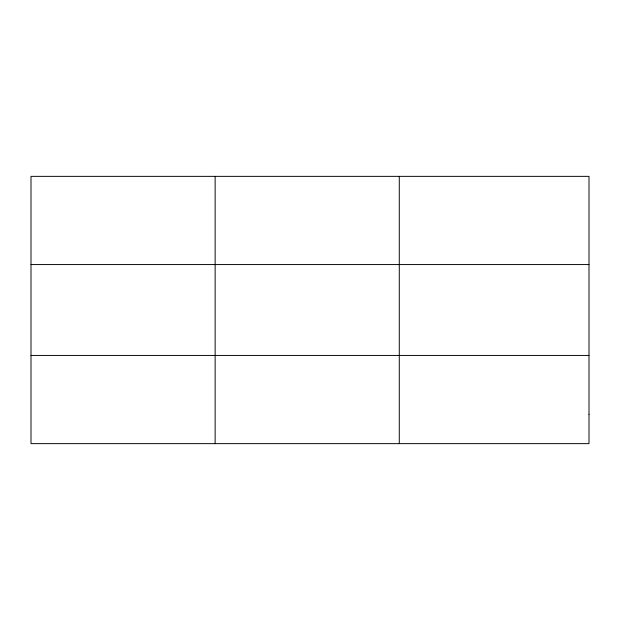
<?xml version="1.0" encoding="UTF-8"?>
<svg xmlns="http://www.w3.org/2000/svg" width="620" height="620" viewBox="0 0 620 620"><rect width="100%" height="100%" fill="white"/><g stroke="black" fill="none" stroke-linecap="round" stroke-linejoin="round"><path stroke-width="0.93" d="M215.14 176.359L215.14 443.641M399.28 176.359L399.28 443.641M31 264.562L589 264.562M31 355.438L589 355.438M589 414.238L589 443.641L31 443.641L31 176.359L589 176.359L589 414.238"/></g></svg>
